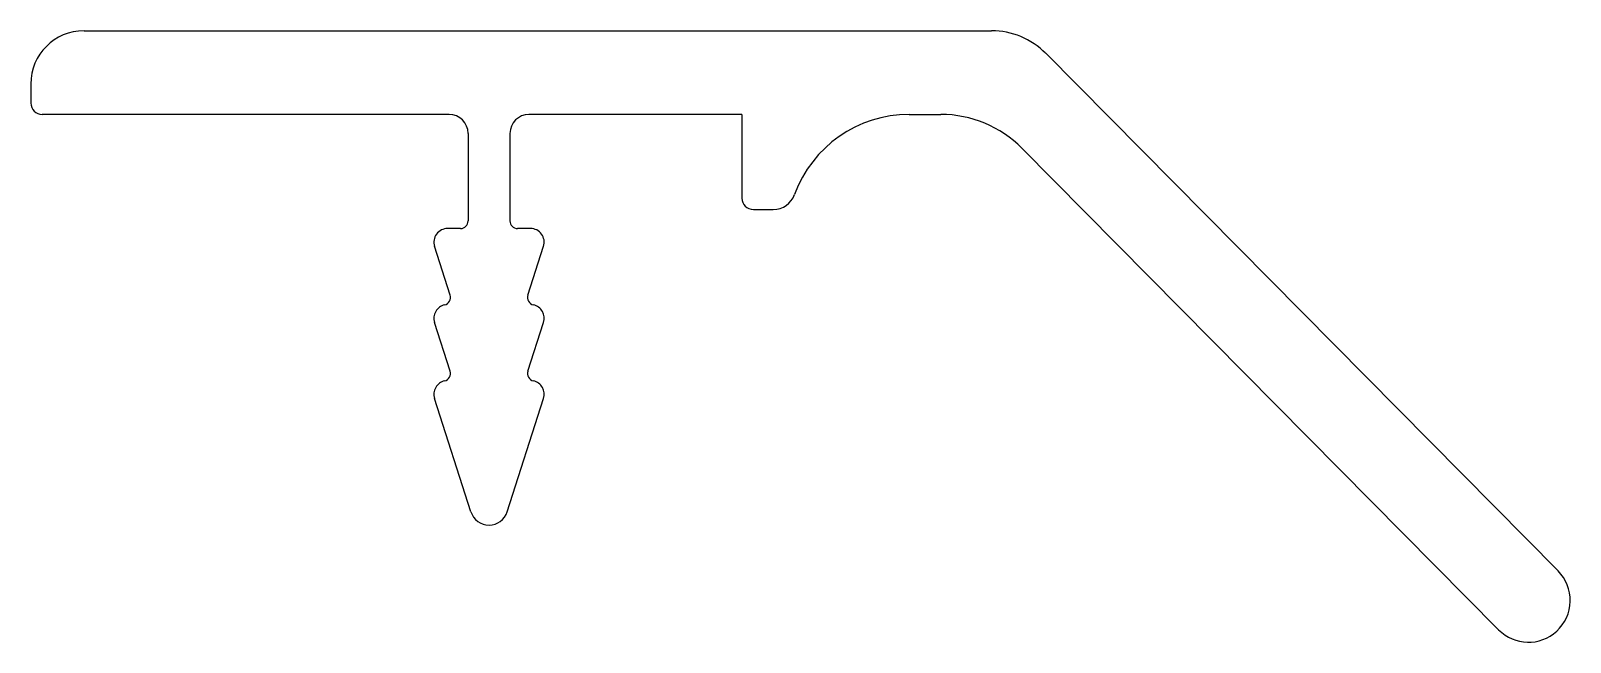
# Model space of a CAD drawing. Extents: x 1185.5 to 1226, y 2245.7 to 2261.8.
import ezdxf

# ---------------------------------------------------------------- set-up
doc = ezdxf.new("R2010")
doc.units = 0
doc.layers.get('0').update_dxf_attribs({"linetype": 'CONTINUOUS'})

msp = doc.modelspace()

# ---------------------------------------------------------------- linework, layer by layer
at = {"color": 0}
for p, q in [((1186.89, 2261.797), (1210.755, 2261.797)), ((1212.177, 2261.204), (1225.652, 2247.589)), ((1185.49, 2260.397), (1185.49, 2259.897)), ((1196.49, 2259.597), (1185.79, 2259.597)), ((1204.19, 2259.597), (1198.59, 2259.597)), ((1204.19, 2259.597), (1204.19, 2257.397)), ((1208.583, 2259.597), (1209.42, 2259.597)), ((1196.99, 2259.097), (1196.99, 2256.797)), ((1198.09, 2259.097), (1198.09, 2256.797)), ((1211.552, 2258.707), (1224.088, 2246.042)), ((1204.49, 2257.097), (1205.012, 2257.097)), ((1196.79, 2256.597), (1196.45, 2256.597)), ((1198.63, 2256.597), (1198.29, 2256.597)), ((1196.518, 2254.845), (1196.107, 2256.128)), ((1198.562, 2254.845), (1198.973, 2256.128)), ((1196.518, 2252.845), (1196.107, 2254.128)), ((1198.562, 2252.845), (1198.973, 2254.128)), ((1197.063, 2249.145), (1196.107, 2252.128)), ((1198.017, 2249.145), (1198.973, 2252.128))]:
    msp.add_line(p, q, dxfattribs=at)
for centre, radius, start, end in [((1186.89, 2260.397), 1.4, 90, 180), ((1210.755, 2259.797), 2, 44.7038, 90), ((1185.79, 2259.897), 0.3, 180, 270), ((1196.49, 2259.097), 0.5, 0, 90), ((1198.59, 2259.097), 0.5, 90, 180), ((1208.583, 2256.397), 3.2, 90, 159.9948), ((1209.42, 2256.597), 3, 44.7038, 90), ((1204.49, 2257.397), 0.3, 180, 270), ((1205.012, 2257.697), 0.6, 270, 339.9948), ((1196.79, 2256.797), 0.2, 270, 360), ((1198.29, 2256.797), 0.2, 180, 270), ((1196.45, 2256.237), 0.36, 90, 197.7696), ((1198.63, 2256.237), 0.36, 342.2304, 90), ((1196.328, 2254.784), 0.2, 282.5555, 17.7696), ((1198.752, 2254.784), 0.2, 162.2304, 257.4445), ((1196.45, 2254.237), 0.36, 102.5555, 197.7696), ((1198.63, 2254.237), 0.36, 342.2304, 77.4445), ((1196.328, 2252.784), 0.2, 282.5555, 17.7696), ((1198.752, 2252.784), 0.2, 162.2304, 257.4445), ((1196.45, 2252.237), 0.36, 102.5555, 197.7696), ((1198.63, 2252.237), 0.36, 342.2304, 77.4445), ((1197.54, 2249.298), 0.501, 197.7696, 342.2304), ((1224.87, 2246.815), 1.1, 312.5738, 44.7038), ((1224.87, 2246.815), 1.1, 224.7038, 312.5738)]:
    msp.add_arc(centre, radius, start, end, dxfattribs=at)

doc.saveas('drawing.dxf')
